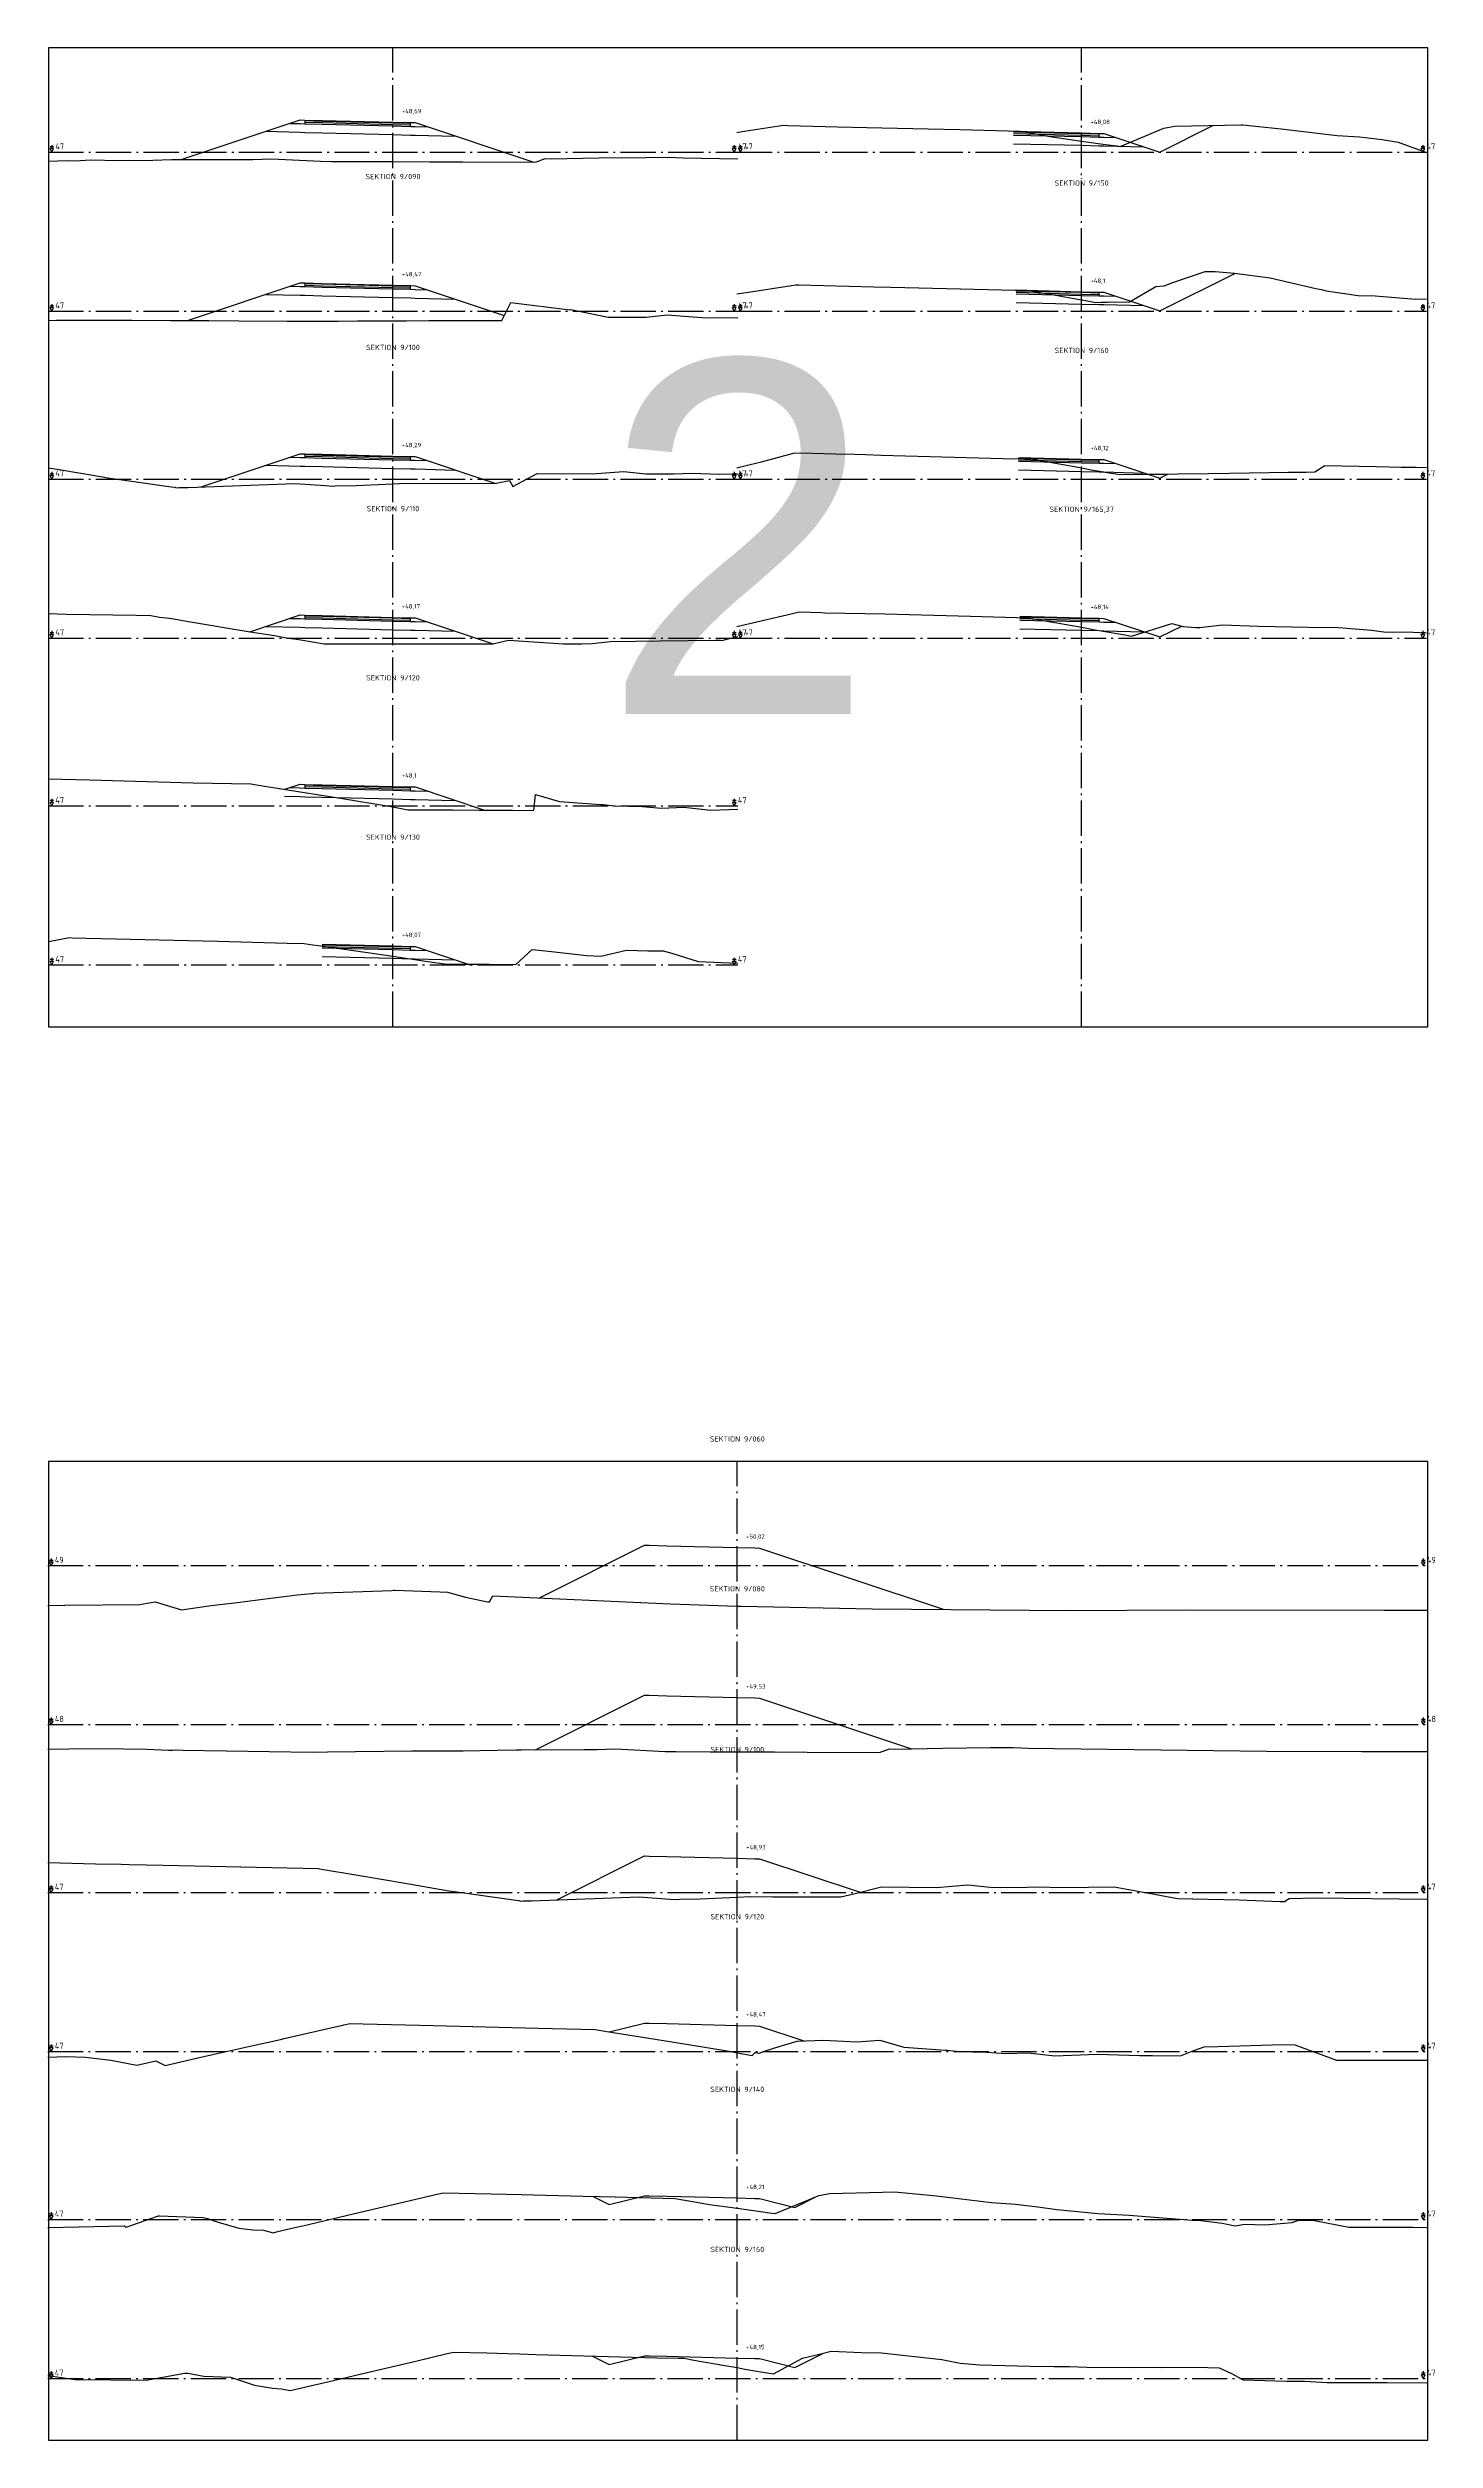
# Model space of a CAD drawing. Header units: metres. Extents: x 164066 to 165347, y 6228109 to 6230364.
# Drawn here: x 164151.8 to 164230.4, y 6228384.2 to 6228519.6 of the extents above; entities that cross this region are included whole.
import ezdxf
from ezdxf.enums import TextEntityAlignment as Align

# ---------------------------------------------------------------- set-up
doc = ezdxf.new("R2010")
doc.units = ezdxf.units.M
doc.header["$LTSCALE"] = 0.1
doc.linetypes.add('CENTRUMLINJE', pattern=[27, 20, -3, 1, -3])
doc.layers.get('DEFPOINTS').update_dxf_attribs({"color": 5})
for name, color, linetype in [('M-000', 7, 'Continuous'), ('M-372A', 3, 'Continuous'), ('M-374C', 6, 'Continuous'), ('M-374D', 4, 'Continuous'), ('M-374E', 4, 'Continuous'), ('M-374F', 4, 'Continuous'), ('M-374G', 4, 'Continuous'), ('M-374O', 4, 'Continuous'), ('M-374P', 4, 'Continuous'), ('M-374Q', 4, 'Continuous'), ('M-378A', 7, 'CENTRUMLINJE'), ('M-378AT', 4, 'Continuous'), ('M-378B', 4, 'CENTRUMLINJE'), ('M-378BT', 4, 'Continuous'), ('T19202X', 4, 'Continuous')]:
    doc.layers.add(name, color=color, linetype=linetype)
doc.styles.add('ARIAL', font='ARIAL.TTF')
doc.styles.add('ISO35', font='ISO3098', dxfattribs={"height": 3.5})
doc.styles.add('P_ISO_25', font='ISO', dxfattribs={"height": 2.5})
doc.styles.add('P_ISO_30', font='ISO', dxfattribs={"height": 3})

msp = doc.modelspace()

# ---------------------------------------------------------------- linework, layer by layer
at = {"layer": 'DEFPOINTS', "flags": 128}
msp.add_lwpolyline([(164151.85, 6228464.15), (164229.95, 6228464.15), (164229.95, 6228519.55), (164151.85, 6228519.55), (164151.85, 6228464.15)], dxfattribs=at)
at = {"layer": 'M-000'}
for points in [[(164151.85, 6228464.15), (164229.95, 6228464.15), (164229.95, 6228519.55), (164151.85, 6228519.55), (164151.85, 6228464.15)], [(164151.85, 6228384.15), (164229.95, 6228384.15), (164229.95, 6228439.55), (164151.85, 6228439.55), (164151.85, 6228384.15)]]:
    msp.add_lwpolyline(points, dxfattribs=at)
at = {"layer": 'M-372A', "linetype": 'Continuous'}
for points in [[(164190.83, 6228514.77), (164191.01, 6228514.8), (164193.47, 6228515.17), (164193.73, 6228515.16), (164196.52, 6228515.09), (164198.19, 6228515.05), (164201.66, 6228514.98), (164203.46, 6228514.93), (164206.87, 6228514.84), (164208.08, 6228514.63), (164208.16, 6228514.61), (164208.35, 6228514.58), (164208.8, 6228514.5), (164210.35, 6228514.28), (164211.71, 6228514.09), (164212.36, 6228514), (164212.53, 6228513.98), (164214.28, 6228514.7), (164215.01, 6228515), (164215.62, 6228515.12), (164219.38, 6228515.2), (164219.47, 6228515.2), (164221.65, 6228514.98), (164224.82, 6228514.6), (164226.08, 6228514.52), (164227.37, 6228514.36), (164228.28, 6228514.22), (164229.88, 6228513.64)], [(164151.83, 6228513.15), (164152.92, 6228513.17), (164153.36, 6228513.16), (164154.23, 6228513.22), (164155.83, 6228513.17), (164157.75, 6228513.19), (164158.82, 6228513.23), (164159.12, 6228513.23), (164162.65, 6228513.24), (164163.41, 6228513.24), (164164.47, 6228513.28), (164167.25, 6228513.14), (164167.87, 6228513.13), (164169.86, 6228513.12), (164171.35, 6228513.12), (164173.44, 6228513.11), (164175.31, 6228513.1), (164175.31, 6228513.1), (164179.42, 6228513.08), (164179.97, 6228513.29), (164180.3, 6228513.27), (164183.03, 6228513.32), (164185.67, 6228513.35), (164186.97, 6228513.36), (164187.81, 6228513.32), (164190.88, 6228513.28)], [(164190.83, 6228505.63), (164191.49, 6228505.73), (164194.17, 6228506.15), (164194.34, 6228506.14), (164198.59, 6228506.03), (164199.54, 6228506.01), (164203.49, 6228505.91), (164207.36, 6228505.82), (164207.43, 6228505.81), (164208.67, 6228505.59), (164210.35, 6228505.29), (164210.4, 6228505.29), (164210.48, 6228505.27), (164211.15, 6228505.15), (164211.46, 6228505.16), (164211.81, 6228505.16), (164213.06, 6228505.18), (164214.56, 6228506.05), (164215.02, 6228506.08), (164215.51, 6228506.27), (164217.34, 6228506.9), (164217.91, 6228506.89), (164219.01, 6228506.8), (164221.02, 6228506.54), (164223.62, 6228505.93), (164223.94, 6228505.87), (164224.19, 6228505.81), (164226.01, 6228505.54), (164226.97, 6228505.52), (164229.28, 6228505.33), (164229.88, 6228505.34)], [(164151.83, 6228504.13), (164152.3, 6228504.14), (164154.55, 6228504.15), (164154.67, 6228504.15), (164155.84, 6228504.14), (164156.57, 6228504.14), (164158.75, 6228504.13), (164160.93, 6228504.12), (164162.63, 6228504.11), (164165.35, 6228504.09), (164166.57, 6228504.09), (164167.54, 6228504.09), (164168.25, 6228504.09), (164169.35, 6228504.1), (164171.35, 6228504.11), (164172.11, 6228504.11), (164173.38, 6228504.12), (164175.03, 6228504.12), (164177.52, 6228504.13), (164178.02, 6228505.15), (164181.37, 6228504.73), (164181.43, 6228504.74), (164183.54, 6228504.31), (164185.68, 6228504.31), (164186.88, 6228504.45), (164189.08, 6228504.27), (164190.88, 6228504.29)], [(164190.83, 6228495.79), (164191.57, 6228495.97), (164192.22, 6228496.12), (164194.04, 6228496.61), (164194.42, 6228496.64), (164196.41, 6228496.58), (164197.49, 6228496.55), (164198.11, 6228496.54), (164199, 6228496.51), (164205.88, 6228496.32), (164207.14, 6228496.3), (164207.47, 6228496.29), (164208.01, 6228496.19), (164209.73, 6228495.89), (164210.35, 6228495.78), (164210.89, 6228495.68), (164211.36, 6228495.6), (164211.91, 6228495.5), (164212.52, 6228495.4), (164214.16, 6228495.42), (164215.13, 6228495.43), (164215.77, 6228495.44), (164217.53, 6228495.47), (164218.72, 6228495.48), (164222.07, 6228495.53), (164223.06, 6228495.54), (164223.56, 6228495.55), (164224.12, 6228495.91), (164227.03, 6228495.86), (164228.44, 6228495.83), (164229.28, 6228495.82), (164229.88, 6228495.8)], [(164151.83, 6228495.79), (164152.45, 6228495.69), (164155.02, 6228495.25), (164155.18, 6228495.22), (164156.27, 6228495.07), (164158.79, 6228494.71), (164158.99, 6228494.69), (164159.07, 6228494.66), (164159.24, 6228494.67), (164159.73, 6228494.68), (164165.79, 6228494.9), (164167.53, 6228494.78), (164167.94, 6228494.75), (164168.08, 6228494.77), (164169.27, 6228494.79), (164171.35, 6228494.88), (164172.09, 6228494.92), (164173.35, 6228494.9), (164177.2, 6228494.91), (164177.95, 6228495.07), (164178.14, 6228494.73), (164179.51, 6228495.47), (164182.64, 6228495.44), (164184.4, 6228495.58), (164185.67, 6228495.45), (164187.23, 6228495.44), (164188.29, 6228495.48), (164189.79, 6228495.43), (164190.88, 6228495.44)], [(164151.83, 6228487.53), (164152.84, 6228487.5), (164156.8, 6228487.45), (164157.63, 6228487.43), (164158.12, 6228487.33), (164158.52, 6228487.3), (164158.82, 6228487.25), (164159.77, 6228487.09), (164163.15, 6228486.53), (164164.65, 6228486.29), (164165.33, 6228486.17), (164166.14, 6228486.04), (164167.46, 6228485.82), (164167.58, 6228485.82), (164168.18, 6228485.82), (164168.93, 6228485.82), (164169.49, 6228485.82), (164170.21, 6228485.82), (164171.35, 6228485.82), (164171.4, 6228485.82), (164172.86, 6228485.82), (164174.78, 6228485.82), (164177.01, 6228485.82), (164177.89, 6228486.03), (164181.01, 6228485.83), (164182.05, 6228485.82), (164182.64, 6228485.84), (164183.67, 6228485.95), (164185.08, 6228485.97), (164186.48, 6228486), (164189.63, 6228486.03), (164189.9, 6228486.03), (164190, 6228486.02), (164190.19, 6228486.07), (164190.88, 6228486.23)], [(164190.83, 6228486.8), (164191.39, 6228486.93), (164193.97, 6228487.54), (164194.27, 6228487.61), (164194.39, 6228487.64), (164195.61, 6228487.6), (164195.81, 6228487.58), (164199.2, 6228487.52), (164204.05, 6228487.38), (164207.33, 6228487.29), (164207.44, 6228487.28), (164208.6, 6228487.06), (164209.05, 6228486.99), (164210.35, 6228486.76), (164210.44, 6228486.74), (164210.84, 6228486.67), (164210.99, 6228486.64), (164211.45, 6228486.56), (164212.79, 6228486.33), (164213.18, 6228486.26), (164215.45, 6228486.98), (164216.1, 6228486.81), (164216.82, 6228486.75), (164217.05, 6228486.75), (164218.15, 6228486.87), (164218.32, 6228486.89), (164220.35, 6228486.82), (164223.17, 6228486.76), (164223.9, 6228486.74), (164224.67, 6228486.76), (164226.76, 6228486.6), (164227.59, 6228486.49), (164228.53, 6228486.51), (164229.13, 6228486.48), (164229.88, 6228486.44)], [(164151.83, 6228478.18), (164154.16, 6228478.12), (164160.04, 6228477.96), (164163.31, 6228477.9), (164163.97, 6228477.79), (164166.7, 6228477.35), (164168.49, 6228477.06), (164171, 6228476.65), (164171.35, 6228476.59), (164172.2, 6228476.43), (164172.36, 6228476.43), (164172.58, 6228476.43), (164172.96, 6228476.43), (164173.78, 6228476.43), (164173.89, 6228476.43), (164174.74, 6228476.42), (164176.24, 6228476.41), (164178.12, 6228476.4), (164179.32, 6228476.39), (164179.43, 6228477.3), (164180.79, 6228476.9), (164183.12, 6228476.73), (164183.15, 6228476.73), (164183.17, 6228476.72), (164183.25, 6228476.72), (164183.92, 6228476.65), (164185.46, 6228476.61), (164186.56, 6228476.53), (164187.82, 6228476.58), (164189.35, 6228476.4), (164190.88, 6228476.46)], [(164151.83, 6228468.97), (164151.95, 6228469), (164153.03, 6228469.2), (164153.18, 6228469.19), (164155.63, 6228469.13), (164159.77, 6228469.03), (164161.43, 6228468.99), (164165.36, 6228468.89), (164166.33, 6228468.87), (164166.81, 6228468.79), (164167.14, 6228468.74), (164170.18, 6228468.31), (164171.35, 6228468.14), (164173.33, 6228467.85), (164174.41, 6228467.7), (164174.47, 6228467.7), (164174.56, 6228467.7), (164174.85, 6228467.7), (164176.17, 6228467.69), (164176.8, 6228467.69), (164178.31, 6228467.68), (164179.24, 6228468.52), (164179.99, 6228468.45), (164182.33, 6228468.18), (164183.12, 6228468.14), (164184.57, 6228468.48), (164185.78, 6228468.44), (164186.65, 6228468.45), (164187.15, 6228468.31), (164188.63, 6228467.85), (164190.88, 6228467.75)]]:
    msp.add_lwpolyline(points, dxfattribs=at)
at = {"layer": 'M-372A', "color": 3, "linetype": 'Continuous'}
for points in [[(164151.8, 6228431.4), (164152.77, 6228431.41), (164157.01, 6228431.45), (164157.31, 6228431.5), (164157.88, 6228431.61), (164159.37, 6228431.15), (164159.37, 6228431.15), (164160.14, 6228431.26), (164161.06, 6228431.4), (164162.53, 6228431.57), (164164.28, 6228431.79), (164165.94, 6228431.99), (164166.73, 6228432.08), (164166.79, 6228432.08), (164166.89, 6228432.09), (164171.28, 6228432.25), (164171.38, 6228432.26), (164171.45, 6228432.26), (164174, 6228432.16), (164174.43, 6228432.15), (164175.46, 6228431.87), (164176.71, 6228431.61), (164176.81, 6228431.6), (164177.01, 6228431.95), (164187.07, 6228431.49), (164190.85, 6228431.36), (164191.07, 6228431.35), (164198.49, 6228431.21), (164209.63, 6228431.12), (164216.22, 6228431.14), (164227.47, 6228431.13), (164229.9, 6228431.13)], [(164151.8, 6228423.27), (164153, 6228423.28), (164154.78, 6228423.3), (164157.41, 6228423.26), (164158.64, 6228423.21), (164158.86, 6228423.21), (164159.05, 6228423.22), (164159.47, 6228423.21), (164166.78, 6228423.1), (164167.65, 6228423.11), (164172.41, 6228423.17), (164172.86, 6228423.16), (164175.33, 6228423.17), (164177.26, 6228423.2), (164178.32, 6228423.23), (164178.61, 6228423.23), (164182.15, 6228423.24), (164182.9, 6228423.24), (164183.95, 6228423.28), (164186.77, 6228423.14), (164187.37, 6228423.13), (164189.32, 6228423.12), (164190.85, 6228423.12), (164192.95, 6228423.11), (164194.81, 6228423.1), (164194.81, 6228423.1), (164198.91, 6228423.08), (164199.47, 6228423.29), (164199.8, 6228423.27), (164202.51, 6228423.32), (164205.17, 6228423.35), (164206.47, 6228423.36), (164207.32, 6228423.32), (164220.84, 6228423.15), (164226.2, 6228423.14), (164229.9, 6228423.14)], [(164151.8, 6228416.85), (164154.5, 6228416.78), (164155.96, 6228416.75), (164156.42, 6228416.74), (164158.34, 6228416.7), (164161.86, 6228416.62), (164167.11, 6228416.51), (164167.39, 6228416.46), (164167.65, 6228416.41), (164169.02, 6228416.18), (164169.7, 6228416.07), (164171.93, 6228415.69), (164174.51, 6228415.25), (164174.68, 6228415.22), (164175.77, 6228415.07), (164178.31, 6228414.71), (164178.5, 6228414.69), (164178.58, 6228414.66), (164178.73, 6228414.67), (164179.19, 6228414.68), (164185.29, 6228414.9), (164187.03, 6228414.78), (164187.43, 6228414.75), (164187.58, 6228414.77), (164188.75, 6228414.79), (164190.85, 6228414.88), (164191.58, 6228414.92), (164192.85, 6228414.9), (164196.71, 6228414.91), (164197.44, 6228415.07), (164199.02, 6228415.47), (164202.13, 6228415.44), (164203.9, 6228415.58), (164205.17, 6228415.45), (164206.74, 6228415.44), (164207.79, 6228415.48), (164209.28, 6228415.43), (164212.2, 6228415.47), (164214.26, 6228415.09), (164215.77, 6228414.81), (164219.28, 6228414.74), (164221.57, 6228414.65), (164221.84, 6228414.65), (164222.1, 6228414.81), (164223.65, 6228414.85), (164229.9, 6228414.78)], [(164151.8, 6228405.84), (164152.83, 6228405.86), (164153.94, 6228405.84), (164155.38, 6228405.66), (164156.85, 6228405.38), (164157.92, 6228405.62), (164158.45, 6228405.36), (164160.23, 6228405.77), (164161.06, 6228405.96), (164163.43, 6228406.49), (164164.98, 6228406.84), (164165.19, 6228406.89), (164168.24, 6228407.59), (164168.44, 6228407.63), (164168.56, 6228407.66), (164168.93, 6228407.74), (164169.66, 6228407.72), (164173.65, 6228407.62), (164179.58, 6228407.48), (164182.81, 6228407.4), (164183.47, 6228407.29), (164186.2, 6228406.85), (164187.98, 6228406.56), (164190.5, 6228406.15), (164190.85, 6228406.08), (164191.7, 6228405.93), (164191.86, 6228406.1), (164192.08, 6228406.05), (164192.45, 6228406.18), (164193.28, 6228406.45), (164194.24, 6228406.74), (164195.74, 6228406.8), (164197.62, 6228406.7), (164198.92, 6228406.8), (164200.28, 6228406.4), (164202.62, 6228406.23), (164202.65, 6228406.23), (164202.67, 6228406.22), (164202.74, 6228406.22), (164203.41, 6228406.15), (164204.96, 6228406.11), (164206.06, 6228406.03), (164207.32, 6228406.08), (164208.84, 6228405.9), (164211.21, 6228406), (164213.63, 6228405.92), (164214.36, 6228405.93), (164215.95, 6228405.9), (164216.7, 6228406.2), (164217.29, 6228406.42), (164218.06, 6228406.43), (164221.79, 6228406.54), (164222.43, 6228406.52), (164224.79, 6228405.67), (164225.18, 6228405.67), (164226.72, 6228405.67), (164227.44, 6228405.67), (164228.08, 6228405.67), (164228.2, 6228405.67), (164229.9, 6228405.67)], [(164151.8, 6228396.19), (164153.56, 6228396.23), (164156.15, 6228396.28), (164156.25, 6228396.21), (164158.02, 6228396.83), (164158.08, 6228396.85), (164158.12, 6228396.85), (164160.6, 6228396.75), (164160.84, 6228396.7), (164161.46, 6228396.5), (164162.63, 6228396.15), (164163.41, 6228396.05), (164164.02, 6228396.04), (164164.57, 6228395.89), (164164.76, 6228395.94), (164165.13, 6228396.03), (164166.13, 6228396.27), (164166.24, 6228396.29), (164167.84, 6228396.67), (164169.09, 6228396.96), (164171.44, 6228397.51), (164173.93, 6228398.1), (164174.2, 6228398.16), (164176.91, 6228398.09), (164178.61, 6228398.05), (164182.12, 6228397.97), (164183.94, 6228397.92), (164187.33, 6228397.84), (164188.54, 6228397.63), (164188.63, 6228397.61), (164188.85, 6228397.57), (164189.27, 6228397.5), (164190.85, 6228397.28), (164192.17, 6228397.09), (164192.81, 6228397), (164192.99, 6228396.98), (164194.75, 6228397.7), (164195.47, 6228398), (164196.08, 6228398.12), (164199.83, 6228398.2), (164199.96, 6228398.19), (164202.13, 6228397.98), (164205.24, 6228397.6), (164206.6, 6228397.52), (164207.87, 6228397.36), (164208.94, 6228397.2), (164211.29, 6228396.99), (164213.04, 6228396.89), (164216.61, 6228396.6), (164216.95, 6228396.6), (164218.31, 6228396.43), (164219.04, 6228396.29), (164219.6, 6228396.37), (164220.72, 6228396.34), (164222.27, 6228396.47), (164222.64, 6228396.61), (164223.54, 6228396.59), (164225.49, 6228396.2), (164226.49, 6228396.2), (164227.18, 6228396.2), (164227.89, 6228396.2), (164229.06, 6228396.2), (164229.09, 6228396.2), (164229.1, 6228396.2), (164229.9, 6228396.19)], [(164151.8, 6228387.82), (164153.36, 6228387.58), (164157.38, 6228387.55), (164159.57, 6228387.95), (164159.74, 6228387.94), (164160.63, 6228387.78), (164162.15, 6228387.72), (164163.51, 6228387.27), (164164.52, 6228387.1), (164165.03, 6228387.06), (164165.53, 6228386.96), (164166.09, 6228387.09), (164167.98, 6228387.54), (164169.56, 6228387.91), (164172.08, 6228388.5), (164172.64, 6228388.63), (164174.42, 6228389.05), (164174.8, 6228389.14), (164176.67, 6228389.09), (164177.84, 6228389.05), (164178.51, 6228389.04), (164179.45, 6228389.01), (164186.29, 6228388.82), (164187.52, 6228388.79), (164187.85, 6228388.79), (164188.38, 6228388.69), (164190.14, 6228388.38), (164190.85, 6228388.26), (164191.27, 6228388.18), (164191.73, 6228388.1), (164192.29, 6228388), (164192.9, 6228387.9), (164194.54, 6228388.79), (164195.51, 6228389.02), (164196.16, 6228389.19), (164197.89, 6228389.12), (164199.01, 6228389.09), (164202.44, 6228388.71), (164203.47, 6228388.52), (164204.58, 6228388.41), (164207.42, 6228388.35), (164208.79, 6228388.33), (164209.67, 6228388.32), (164210.64, 6228388.29), (164213.05, 6228388.26), (164214.41, 6228388.28), (164214.79, 6228388.27), (164215.16, 6228388.28), (164217.5, 6228388.27), (164218.13, 6228388.24), (164218.8, 6228387.95), (164219.5, 6228387.56), (164221.96, 6228387.5), (164222.97, 6228387.49), (164224.26, 6228387.42), (164225.09, 6228387.42), (164225.61, 6228387.42), (164225.83, 6228387.41), (164226.5, 6228387.41), (164227.66, 6228387.41), (164229.9, 6228387.4)]]:
    msp.add_lwpolyline(points, dxfattribs=at)
at = {"layer": 'M-374C', "linetype": 'Continuous'}
for points in [[(164159.35, 6228513.23), (164166.1, 6228515.48), (164166.35, 6228515.47), (164167.35, 6228515.45), (164171.35, 6228515.35), (164172.35, 6228515.32), (164172.6, 6228515.32), (164179.32, 6228513.08)], [(164206.49, 6228514.83), (164206.49, 6228514.83), (164206.49, 6228514.83), (164206.5, 6228514.83), (164210.35, 6228514.74), (164211.35, 6228514.71), (164211.6, 6228514.71), (164214.78, 6228513.65), (164217.82, 6228515.17)], [(164159.71, 6228504.12), (164166.1, 6228506.25), (164166.35, 6228506.25), (164167.35, 6228506.22), (164171.35, 6228506.12), (164172.35, 6228506.1), (164172.6, 6228506.09), (164177.65, 6228504.41)], [(164206.63, 6228505.85), (164206.63, 6228505.85), (164206.64, 6228505.85), (164206.64, 6228505.85), (164210.35, 6228505.75), (164211.35, 6228505.73), (164211.6, 6228505.72), (164214.78, 6228504.67), (164219.03, 6228506.79)], [(164160.49, 6228494.71), (164166.1, 6228496.58), (164166.35, 6228496.57), (164167.35, 6228496.55), (164171.35, 6228496.45), (164172.35, 6228496.42), (164172.6, 6228496.42), (164177.12, 6228494.91)], [(164206.78, 6228496.37), (164206.78, 6228496.37), (164206.78, 6228496.37), (164206.78, 6228496.37), (164210.35, 6228496.28), (164211.35, 6228496.25), (164211.6, 6228496.25), (164214.78, 6228495.19), (164215.27, 6228495.44)], [(164163.21, 6228486.52), (164163.25, 6228486.5), (164166.1, 6228487.46), (164166.35, 6228487.45), (164167.35, 6228487.42), (164171.35, 6228487.32), (164172.35, 6228487.3), (164172.6, 6228487.29), (164177.02, 6228485.82)], [(164206.85, 6228487.38), (164206.85, 6228487.38), (164206.85, 6228487.38), (164206.85, 6228487.38), (164210.35, 6228487.29), (164211.35, 6228487.27), (164211.6, 6228487.26), (164214.78, 6228486.21), (164216.03, 6228486.83)], [(164165.22, 6228477.59), (164166.1, 6228477.88), (164166.35, 6228477.87), (164167.35, 6228477.85), (164171.35, 6228477.75), (164172.35, 6228477.72), (164172.6, 6228477.72), (164176.54, 6228476.41)], [(164167.35, 6228468.83), (164167.35, 6228468.83), (164167.35, 6228468.83), (164167.35, 6228468.83), (164167.35, 6228468.83), (164171.35, 6228468.73), (164172.35, 6228468.7), (164172.6, 6228468.69), (164175.78, 6228467.64), (164175.89, 6228467.69)]]:
    msp.add_lwpolyline(points, dxfattribs=at)
at = {"layer": 'M-374C', "color": 6, "linetype": 'Continuous'}
for points in [[(164179.65, 6228431.83), (164185.6, 6228434.8), (164185.85, 6228434.8), (164186.85, 6228434.77), (164190.85, 6228434.67), (164191.85, 6228434.65), (164192.1, 6228434.64), (164202.51, 6228431.18)], [(164179.43, 6228423.23), (164185.6, 6228426.32), (164185.85, 6228426.31), (164186.85, 6228426.29), (164190.85, 6228426.19), (164191.85, 6228426.16), (164192.1, 6228426.15), (164200.72, 6228423.29)], [(164180.63, 6228414.73), (164185.6, 6228417.22), (164185.85, 6228417.21), (164186.85, 6228417.19), (164190.85, 6228417.09), (164191.85, 6228417.06), (164192.1, 6228417.06), (164197.8, 6228415.16)], [(164183.57, 6228407.27), (164183.6, 6228407.26), (164185.6, 6228407.76), (164185.85, 6228407.75), (164186.85, 6228407.73), (164190.85, 6228407.63), (164191.85, 6228407.6), (164192.1, 6228407.59), (164194.61, 6228406.76)], [(164182.69, 6228397.95), (164183.6, 6228397.49), (164185.6, 6228397.99), (164185.85, 6228397.99), (164186.85, 6228397.96), (164190.85, 6228397.86), (164191.85, 6228397.84), (164192.1, 6228397.83), (164194.1, 6228397.33), (164195.33, 6228397.95)], [(164182.62, 6228388.92), (164183.6, 6228388.43), (164185.6, 6228388.93), (164185.85, 6228388.93), (164186.85, 6228388.9), (164190.85, 6228388.8), (164191.85, 6228388.78), (164192.1, 6228388.77), (164194.1, 6228388.27), (164195.69, 6228389.06)]]:
    msp.add_lwpolyline(points, dxfattribs=at)
at = {"layer": 'M-374D', "linetype": 'Continuous'}
for points in [[(164164.15, 6228514.83), (164166.1, 6228514.78), (164166.35, 6228514.77), (164166.35, 6228514.77), (164167.35, 6228514.75), (164171.35, 6228514.65), (164171.35, 6228514.65), (164172.35, 6228514.62), (164172.6, 6228514.62), (164174.88, 6228514.56)], [(164206.5, 6228514.13), (164210.35, 6228514.04), (164210.35, 6228514.04), (164211.35, 6228514.01), (164211.6, 6228514.01), (164213.88, 6228513.95)], [(164164.15, 6228505.6), (164166.1, 6228505.55), (164166.35, 6228505.55), (164166.35, 6228505.55), (164167.35, 6228505.52), (164171.35, 6228505.42), (164171.35, 6228505.42), (164172.35, 6228505.4), (164172.6, 6228505.39), (164174.88, 6228505.33)], [(164206.64, 6228505.15), (164210.35, 6228505.05), (164210.35, 6228505.05), (164211.35, 6228505.03), (164211.6, 6228505.02), (164213.88, 6228504.97)], [(164164.15, 6228495.93), (164166.1, 6228495.88), (164166.35, 6228495.87), (164166.35, 6228495.87), (164167.35, 6228495.85), (164171.35, 6228495.75), (164171.35, 6228495.75), (164172.35, 6228495.72), (164172.6, 6228495.72), (164174.88, 6228495.66)], [(164206.78, 6228495.67), (164210.35, 6228495.58), (164210.35, 6228495.58), (164211.35, 6228495.55), (164211.6, 6228495.55), (164213.88, 6228495.49)], [(164164.15, 6228486.8), (164166.1, 6228486.76), (164166.35, 6228486.75), (164166.35, 6228486.75), (164167.35, 6228486.72), (164171.35, 6228486.62), (164171.35, 6228486.62), (164172.35, 6228486.6), (164172.6, 6228486.59), (164174.88, 6228486.54)], [(164206.85, 6228486.68), (164210.35, 6228486.59), (164210.35, 6228486.59), (164211.35, 6228486.57), (164211.6, 6228486.56), (164213.88, 6228486.51)], [(164167.35, 6228468.13), (164171.35, 6228468.03), (164171.35, 6228468.03), (164172.35, 6228468), (164172.6, 6228467.99), (164174.88, 6228467.94)]]:
    msp.add_lwpolyline(points, dxfattribs=at)
at = {"layer": 'M-374E', "linetype": 'Continuous'}
for points in [[(164165.52, 6228515.28), (164166.1, 6228515.27), (164166.35, 6228515.26), (164166.35, 6228515.26), (164167.35, 6228515.24), (164171.35, 6228515.14), (164171.35, 6228515.14), (164172.35, 6228515.11), (164172.6, 6228515.11), (164173.29, 6228515.09)], [(164206.5, 6228514.62), (164210.35, 6228514.53), (164210.35, 6228514.53), (164211.35, 6228514.5), (164211.6, 6228514.5), (164212.29, 6228514.48)], [(164165.52, 6228506.06), (164166.1, 6228506.04), (164166.35, 6228506.04), (164166.35, 6228506.04), (164167.35, 6228506.01), (164171.35, 6228505.91), (164171.35, 6228505.91), (164172.35, 6228505.89), (164172.6, 6228505.88), (164173.29, 6228505.86)], [(164206.64, 6228505.64), (164210.35, 6228505.54), (164210.35, 6228505.54), (164211.35, 6228505.52), (164211.6, 6228505.51), (164212.29, 6228505.5)], [(164165.52, 6228496.38), (164166.1, 6228496.37), (164166.35, 6228496.36), (164166.35, 6228496.36), (164167.35, 6228496.34), (164171.35, 6228496.24), (164171.35, 6228496.24), (164172.35, 6228496.21), (164172.6, 6228496.21), (164173.29, 6228496.19)], [(164206.78, 6228496.16), (164210.35, 6228496.07), (164210.35, 6228496.07), (164211.35, 6228496.04), (164211.6, 6228496.04), (164212.29, 6228496.02)], [(164165.52, 6228487.26), (164166.1, 6228487.25), (164166.35, 6228487.24), (164166.35, 6228487.24), (164167.35, 6228487.21), (164171.35, 6228487.11), (164171.35, 6228487.11), (164172.35, 6228487.09), (164172.6, 6228487.08), (164173.29, 6228487.07)], [(164206.85, 6228487.17), (164210.35, 6228487.08), (164210.35, 6228487.08), (164211.35, 6228487.06), (164211.6, 6228487.05), (164212.29, 6228487.04)], [(164165.52, 6228477.69), (164166.1, 6228477.67), (164166.35, 6228477.66), (164166.35, 6228477.66), (164167.35, 6228477.64), (164171.35, 6228477.54), (164171.35, 6228477.54), (164172.35, 6228477.51), (164172.6, 6228477.51), (164173.29, 6228477.49)], [(164167.35, 6228468.62), (164171.35, 6228468.52), (164171.35, 6228468.52), (164172.35, 6228468.49), (164172.6, 6228468.48), (164173.29, 6228468.47)]]:
    msp.add_lwpolyline(points, dxfattribs=at)
at = {"layer": 'M-374F', "linetype": 'Continuous'}
for points in [[(164166.1, 6228515.48), (164166.1, 6228515.48), (164166.35, 6228515.47), (164166.35, 6228515.26), (164167.35, 6228515.24), (164171.35, 6228515.14), (164172.35, 6228515.11), (164172.35, 6228515.32), (164172.6, 6228515.32), (164172.6, 6228515.32)], [(164206.5, 6228514.62), (164210.35, 6228514.53), (164211.35, 6228514.5), (164211.35, 6228514.71), (164211.6, 6228514.71), (164211.6, 6228514.71)], [(164166.1, 6228506.25), (164166.1, 6228506.25), (164166.35, 6228506.25), (164166.35, 6228506.04), (164167.35, 6228506.01), (164171.35, 6228505.91), (164172.35, 6228505.89), (164172.35, 6228506.1), (164172.6, 6228506.09), (164172.6, 6228506.09)], [(164206.64, 6228505.64), (164210.35, 6228505.54), (164211.35, 6228505.52), (164211.35, 6228505.73), (164211.6, 6228505.72), (164211.6, 6228505.72)], [(164166.1, 6228496.58), (164166.1, 6228496.58), (164166.35, 6228496.57), (164166.35, 6228496.36), (164167.35, 6228496.34), (164171.35, 6228496.24), (164172.35, 6228496.21), (164172.35, 6228496.42), (164172.6, 6228496.42), (164172.6, 6228496.42)], [(164206.78, 6228496.16), (164210.35, 6228496.07), (164211.35, 6228496.04), (164211.35, 6228496.25), (164211.6, 6228496.25), (164211.6, 6228496.25)], [(164166.1, 6228487.46), (164166.1, 6228487.46), (164166.35, 6228487.45), (164166.35, 6228487.24), (164167.35, 6228487.21), (164171.35, 6228487.11), (164172.35, 6228487.09), (164172.35, 6228487.3), (164172.6, 6228487.29), (164172.6, 6228487.29)], [(164206.85, 6228487.17), (164210.35, 6228487.08), (164211.35, 6228487.06), (164211.35, 6228487.27), (164211.6, 6228487.26), (164211.6, 6228487.26)], [(164166.1, 6228477.88), (164166.1, 6228477.88), (164166.35, 6228477.87), (164166.35, 6228477.66), (164167.35, 6228477.64), (164171.35, 6228477.54), (164172.35, 6228477.51), (164172.35, 6228477.72), (164172.6, 6228477.72), (164172.6, 6228477.72)], [(164167.35, 6228468.62), (164171.35, 6228468.52), (164172.35, 6228468.49), (164172.35, 6228468.7), (164172.6, 6228468.69), (164172.6, 6228468.69)]]:
    msp.add_lwpolyline(points, dxfattribs=at)
at = {"layer": 'M-374G', "linetype": 'Continuous'}
for points in [[(164166.1, 6228515.48), (164166.1, 6228515.48), (164166.35, 6228515.47), (164166.35, 6228515.34), (164167.35, 6228515.32), (164171.35, 6228515.22), (164172.35, 6228515.19), (164172.35, 6228515.32), (164172.6, 6228515.32), (164172.6, 6228515.32)], [(164206.5, 6228514.7), (164210.35, 6228514.61), (164211.35, 6228514.58), (164211.35, 6228514.71), (164211.6, 6228514.71), (164211.6, 6228514.71)], [(164166.1, 6228506.25), (164166.1, 6228506.25), (164166.35, 6228506.25), (164166.35, 6228506.12), (164167.35, 6228506.09), (164171.35, 6228505.99), (164172.35, 6228505.97), (164172.35, 6228506.1), (164172.6, 6228506.09), (164172.6, 6228506.09)], [(164206.64, 6228505.72), (164210.35, 6228505.62), (164211.35, 6228505.6), (164211.35, 6228505.73), (164211.6, 6228505.72), (164211.6, 6228505.72)], [(164166.1, 6228496.58), (164166.1, 6228496.58), (164166.35, 6228496.57), (164166.35, 6228496.44), (164167.35, 6228496.42), (164171.35, 6228496.32), (164172.35, 6228496.29), (164172.35, 6228496.42), (164172.6, 6228496.42), (164172.6, 6228496.42)], [(164206.78, 6228496.24), (164210.35, 6228496.15), (164211.35, 6228496.12), (164211.35, 6228496.25), (164211.6, 6228496.25), (164211.6, 6228496.25)], [(164166.1, 6228487.46), (164166.1, 6228487.46), (164166.35, 6228487.45), (164166.35, 6228487.32), (164167.35, 6228487.29), (164171.35, 6228487.19), (164172.35, 6228487.17), (164172.35, 6228487.3), (164172.6, 6228487.29), (164172.6, 6228487.29)], [(164206.85, 6228487.25), (164210.35, 6228487.16), (164211.35, 6228487.14), (164211.35, 6228487.27), (164211.6, 6228487.26), (164211.6, 6228487.26)], [(164166.1, 6228477.88), (164166.1, 6228477.88), (164166.35, 6228477.87), (164166.35, 6228477.74), (164167.35, 6228477.72), (164171.35, 6228477.62), (164172.35, 6228477.59), (164172.35, 6228477.72), (164172.6, 6228477.72), (164172.6, 6228477.72)], [(164167.35, 6228468.7), (164171.35, 6228468.6), (164172.35, 6228468.57), (164172.35, 6228468.7), (164172.6, 6228468.69), (164172.6, 6228468.69)]]:
    msp.add_lwpolyline(points, dxfattribs=at)
at = {"layer": 'M-374O', "linetype": 'Continuous'}
for points in [[(164166.1, 6228515.48), (164166.1, 6228515.48), (164166.35, 6228515.47), (164166.35, 6228515.44), (164167.35, 6228515.41), (164171.35, 6228515.31), (164172.35, 6228515.29), (164172.35, 6228515.32), (164172.6, 6228515.32), (164172.6, 6228515.32)], [(164206.5, 6228514.8), (164210.35, 6228514.7), (164211.35, 6228514.68), (164211.35, 6228514.71), (164211.6, 6228514.71), (164211.6, 6228514.71)], [(164166.1, 6228506.25), (164166.1, 6228506.25), (164166.35, 6228506.25), (164166.35, 6228506.21), (164167.35, 6228506.19), (164171.35, 6228506.09), (164172.35, 6228506.06), (164172.35, 6228506.1), (164172.6, 6228506.09), (164172.6, 6228506.09)], [(164206.64, 6228505.81), (164210.35, 6228505.72), (164211.35, 6228505.69), (164211.35, 6228505.73), (164211.6, 6228505.72), (164211.6, 6228505.72)], [(164166.1, 6228496.58), (164166.1, 6228496.58), (164166.35, 6228496.57), (164166.35, 6228496.54), (164167.35, 6228496.51), (164171.35, 6228496.41), (164172.35, 6228496.39), (164172.35, 6228496.42), (164172.6, 6228496.42), (164172.6, 6228496.42)], [(164206.78, 6228496.33), (164210.35, 6228496.24), (164211.35, 6228496.22), (164211.35, 6228496.25), (164211.6, 6228496.25), (164211.6, 6228496.25)], [(164166.1, 6228487.46), (164166.1, 6228487.46), (164166.35, 6228487.45), (164166.35, 6228487.41), (164167.35, 6228487.39), (164171.35, 6228487.29), (164172.35, 6228487.26), (164172.35, 6228487.3), (164172.6, 6228487.29), (164172.6, 6228487.29)], [(164206.85, 6228487.35), (164210.35, 6228487.26), (164211.35, 6228487.23), (164211.35, 6228487.27), (164211.6, 6228487.26), (164211.6, 6228487.26)], [(164166.1, 6228477.88), (164166.1, 6228477.88), (164166.35, 6228477.87), (164166.35, 6228477.84), (164167.35, 6228477.81), (164171.35, 6228477.71), (164172.35, 6228477.69), (164172.35, 6228477.72), (164172.6, 6228477.72), (164172.6, 6228477.72)], [(164167.35, 6228468.79), (164171.35, 6228468.69), (164172.35, 6228468.67), (164172.35, 6228468.7), (164172.6, 6228468.69), (164172.6, 6228468.69)]]:
    msp.add_lwpolyline(points, dxfattribs=at)
at = {"layer": 'M-374P', "linetype": 'Continuous'}
for points in [[(164166.1, 6228515.48), (164166.1, 6228515.48), (164166.35, 6228515.47), (164166.35, 6228515.34), (164167.35, 6228515.32), (164171.35, 6228515.22), (164172.35, 6228515.19), (164172.35, 6228515.32), (164172.6, 6228515.32), (164172.6, 6228515.32)], [(164206.5, 6228514.7), (164210.35, 6228514.61), (164211.35, 6228514.58), (164211.35, 6228514.71), (164211.6, 6228514.71), (164211.6, 6228514.71)], [(164166.1, 6228506.25), (164166.1, 6228506.25), (164166.35, 6228506.25), (164166.35, 6228506.12), (164167.35, 6228506.09), (164171.35, 6228505.99), (164172.35, 6228505.97), (164172.35, 6228506.1), (164172.6, 6228506.09), (164172.6, 6228506.09)], [(164206.64, 6228505.72), (164210.35, 6228505.62), (164211.35, 6228505.6), (164211.35, 6228505.73), (164211.6, 6228505.72), (164211.6, 6228505.72)], [(164166.1, 6228496.58), (164166.1, 6228496.58), (164166.35, 6228496.57), (164166.35, 6228496.44), (164167.35, 6228496.42), (164171.35, 6228496.32), (164172.35, 6228496.29), (164172.35, 6228496.42), (164172.6, 6228496.42), (164172.6, 6228496.42)], [(164206.78, 6228496.24), (164210.35, 6228496.15), (164211.35, 6228496.12), (164211.35, 6228496.25), (164211.6, 6228496.25), (164211.6, 6228496.25)], [(164166.1, 6228487.46), (164166.1, 6228487.46), (164166.35, 6228487.45), (164166.35, 6228487.32), (164167.35, 6228487.29), (164171.35, 6228487.19), (164172.35, 6228487.17), (164172.35, 6228487.3), (164172.6, 6228487.29), (164172.6, 6228487.29)], [(164206.85, 6228487.25), (164210.35, 6228487.16), (164211.35, 6228487.14), (164211.35, 6228487.27), (164211.6, 6228487.26), (164211.6, 6228487.26)], [(164166.1, 6228477.88), (164166.1, 6228477.88), (164166.35, 6228477.87), (164166.35, 6228477.74), (164167.35, 6228477.72), (164171.35, 6228477.62), (164172.35, 6228477.59), (164172.35, 6228477.72), (164172.6, 6228477.72), (164172.6, 6228477.72)], [(164167.35, 6228468.7), (164171.35, 6228468.6), (164172.35, 6228468.57), (164172.35, 6228468.7), (164172.6, 6228468.69), (164172.6, 6228468.69)]]:
    msp.add_lwpolyline(points, dxfattribs=at)
at = {"layer": 'M-374Q', "linetype": 'Continuous'}
for p, q in [((164165.21, 6228477.2), (164166.1, 6228477.18)), ((164166.1, 6228477.18), (164166.35, 6228477.17)), ((164166.35, 6228477.17), (164166.35, 6228477.17)), ((164166.35, 6228477.17), (164167.35, 6228477.15)), ((164167.35, 6228477.15), (164171.35, 6228477.05)), ((164171.35, 6228477.05), (164171.35, 6228477.05)), ((164171.35, 6228477.05), (164172.35, 6228477.02)), ((164172.35, 6228477.02), (164172.6, 6228477.02)), ((164172.6, 6228477.02), (164174.88, 6228476.96))]:
    msp.add_line(p, q, dxfattribs=at)
for points in [[(164164.15, 6228514.83), (164166.1, 6228514.78), (164166.35, 6228514.77), (164166.35, 6228514.77), (164167.35, 6228514.75), (164171.35, 6228514.65), (164171.35, 6228514.65), (164172.35, 6228514.62), (164172.6, 6228514.62), (164174.88, 6228514.56)], [(164206.5, 6228514.13), (164210.35, 6228514.04), (164210.35, 6228514.04), (164211.35, 6228514.01), (164211.6, 6228514.01), (164213.88, 6228513.95)], [(164164.15, 6228505.6), (164166.1, 6228505.55), (164166.35, 6228505.55), (164166.35, 6228505.55), (164167.35, 6228505.52), (164171.35, 6228505.42), (164171.35, 6228505.42), (164172.35, 6228505.4), (164172.6, 6228505.39), (164174.88, 6228505.33)], [(164206.64, 6228505.15), (164210.35, 6228505.05), (164210.35, 6228505.05), (164211.35, 6228505.03), (164211.6, 6228505.02), (164213.88, 6228504.97)], [(164164.15, 6228495.93), (164166.1, 6228495.88), (164166.35, 6228495.87), (164166.35, 6228495.87), (164167.35, 6228495.85), (164171.35, 6228495.75), (164171.35, 6228495.75), (164172.35, 6228495.72), (164172.6, 6228495.72), (164174.88, 6228495.66)], [(164206.78, 6228495.67), (164210.35, 6228495.58), (164210.35, 6228495.58), (164211.35, 6228495.55), (164211.6, 6228495.55), (164213.88, 6228495.49)], [(164164.15, 6228486.8), (164166.1, 6228486.76), (164166.35, 6228486.75), (164166.35, 6228486.75), (164167.35, 6228486.72), (164171.35, 6228486.62), (164171.35, 6228486.62), (164172.35, 6228486.6), (164172.6, 6228486.59), (164174.88, 6228486.54)], [(164206.85, 6228486.68), (164210.35, 6228486.59), (164210.35, 6228486.59), (164211.35, 6228486.57), (164211.6, 6228486.56), (164213.88, 6228486.51)], [(164167.35, 6228468.13), (164171.35, 6228468.03), (164171.35, 6228468.03), (164172.35, 6228468), (164172.6, 6228467.99), (164174.88, 6228467.94)]]:
    msp.add_lwpolyline(points, dxfattribs=at)
at = {"layer": 'M-378A'}
for p, q in [((164151.83, 6228513.65), (164190.88, 6228513.65)), ((164190.83, 6228513.65), (164229.88, 6228513.65)), ((164151.83, 6228504.65), (164190.88, 6228504.65)), ((164190.83, 6228504.65), (164229.88, 6228504.65)), ((164151.83, 6228495.15), (164190.88, 6228495.15)), ((164190.83, 6228495.15), (164229.88, 6228495.15)), ((164151.83, 6228486.15), (164190.88, 6228486.15)), ((164190.83, 6228486.15), (164229.88, 6228486.15)), ((164151.83, 6228476.65), (164190.88, 6228476.65)), ((164151.83, 6228467.65), (164190.88, 6228467.65)), ((164151.8, 6228433.65), (164229.9, 6228433.65)), ((164151.8, 6228424.65), (164229.9, 6228424.65)), ((164151.8, 6228415.15), (164229.9, 6228415.15)), ((164151.8, 6228406.15), (164229.9, 6228406.15)), ((164151.8, 6228396.65), (164229.9, 6228396.65)), ((164151.8, 6228387.65), (164229.9, 6228387.65))]:
    msp.add_line(p, q, dxfattribs=at)
at = {"layer": 'M-378AT'}
for p, q in [((164152.13, 6228513.95), (164151.93, 6228513.95)), ((164152.03, 6228513.65), (164151.93, 6228513.85)), ((164152.13, 6228513.85), (164151.93, 6228513.85)), ((164152.03, 6228514.05), (164152.03, 6228513.85)), ((164152.03, 6228513.65), (164152.13, 6228513.85)), ((164190.78, 6228513.95), (164190.58, 6228513.95)), ((164190.68, 6228513.65), (164190.58, 6228513.85)), ((164190.78, 6228513.85), (164190.58, 6228513.85)), ((164190.68, 6228514.05), (164190.68, 6228513.85)), ((164190.68, 6228513.65), (164190.78, 6228513.85)), ((164191.13, 6228513.95), (164190.93, 6228513.95)), ((164191.03, 6228513.65), (164190.93, 6228513.85)), ((164191.13, 6228513.85), (164190.93, 6228513.85)), ((164191.03, 6228514.05), (164191.03, 6228513.85)), ((164191.03, 6228513.65), (164191.13, 6228513.85)), ((164229.78, 6228513.95), (164229.58, 6228513.95)), ((164229.68, 6228513.65), (164229.58, 6228513.85)), ((164229.78, 6228513.85), (164229.58, 6228513.85)), ((164229.68, 6228514.05), (164229.68, 6228513.85)), ((164229.68, 6228513.65), (164229.78, 6228513.85)), ((164152.13, 6228504.95), (164151.93, 6228504.95)), ((164152.03, 6228504.65), (164151.93, 6228504.85)), ((164152.13, 6228504.85), (164151.93, 6228504.85)), ((164152.03, 6228505.05), (164152.03, 6228504.85)), ((164152.03, 6228504.65), (164152.13, 6228504.85)), ((164190.78, 6228504.95), (164190.58, 6228504.95)), ((164190.68, 6228504.65), (164190.58, 6228504.85)), ((164190.78, 6228504.85), (164190.58, 6228504.85)), ((164190.68, 6228505.05), (164190.68, 6228504.85)), ((164190.68, 6228504.65), (164190.78, 6228504.85)), ((164191.13, 6228504.95), (164190.93, 6228504.95)), ((164191.03, 6228504.65), (164190.93, 6228504.85)), ((164191.13, 6228504.85), (164190.93, 6228504.85)), ((164191.03, 6228505.05), (164191.03, 6228504.85)), ((164191.03, 6228504.65), (164191.13, 6228504.85)), ((164229.78, 6228504.95), (164229.58, 6228504.95)), ((164229.68, 6228504.65), (164229.58, 6228504.85)), ((164229.78, 6228504.85), (164229.58, 6228504.85)), ((164229.68, 6228505.05), (164229.68, 6228504.85)), ((164229.68, 6228504.65), (164229.78, 6228504.85)), ((164152.13, 6228495.45), (164151.93, 6228495.45)), ((164152.03, 6228495.15), (164151.93, 6228495.35)), ((164152.13, 6228495.35), (164151.93, 6228495.35)), ((164152.03, 6228495.55), (164152.03, 6228495.35)), ((164152.03, 6228495.15), (164152.13, 6228495.35)), ((164190.78, 6228495.45), (164190.58, 6228495.45)), ((164190.68, 6228495.15), (164190.58, 6228495.35)), ((164190.78, 6228495.35), (164190.58, 6228495.35)), ((164190.68, 6228495.55), (164190.68, 6228495.35)), ((164190.68, 6228495.15), (164190.78, 6228495.35)), ((164191.13, 6228495.45), (164190.93, 6228495.45)), ((164191.03, 6228495.15), (164190.93, 6228495.35)), ((164191.13, 6228495.35), (164190.93, 6228495.35)), ((164191.03, 6228495.55), (164191.03, 6228495.35)), ((164191.03, 6228495.15), (164191.13, 6228495.35)), ((164229.78, 6228495.45), (164229.58, 6228495.45)), ((164229.68, 6228495.15), (164229.58, 6228495.35)), ((164229.78, 6228495.35), (164229.58, 6228495.35)), ((164229.68, 6228495.55), (164229.68, 6228495.35)), ((164229.68, 6228495.15), (164229.78, 6228495.35)), ((164152.13, 6228486.45), (164151.93, 6228486.45)), ((164152.03, 6228486.15), (164151.93, 6228486.35)), ((164152.13, 6228486.35), (164151.93, 6228486.35)), ((164152.03, 6228486.55), (164152.03, 6228486.35)), ((164152.03, 6228486.15), (164152.13, 6228486.35)), ((164190.78, 6228486.45), (164190.58, 6228486.45)), ((164190.68, 6228486.15), (164190.58, 6228486.35)), ((164190.78, 6228486.35), (164190.58, 6228486.35)), ((164190.68, 6228486.55), (164190.68, 6228486.35)), ((164190.68, 6228486.15), (164190.78, 6228486.35)), ((164191.13, 6228486.45), (164190.93, 6228486.45)), ((164191.03, 6228486.15), (164190.93, 6228486.35)), ((164191.13, 6228486.35), (164190.93, 6228486.35)), ((164191.03, 6228486.55), (164191.03, 6228486.35)), ((164191.03, 6228486.15), (164191.13, 6228486.35)), ((164229.78, 6228486.45), (164229.58, 6228486.45)), ((164229.68, 6228486.15), (164229.58, 6228486.35)), ((164229.78, 6228486.35), (164229.58, 6228486.35)), ((164229.68, 6228486.55), (164229.68, 6228486.35)), ((164229.68, 6228486.15), (164229.78, 6228486.35)), ((164152.13, 6228476.95), (164151.93, 6228476.95)), ((164152.03, 6228476.65), (164151.93, 6228476.85)), ((164152.13, 6228476.85), (164151.93, 6228476.85)), ((164152.03, 6228477.05), (164152.03, 6228476.85)), ((164152.03, 6228476.65), (164152.13, 6228476.85)), ((164190.78, 6228476.95), (164190.58, 6228476.95)), ((164190.68, 6228476.65), (164190.58, 6228476.85)), ((164190.78, 6228476.85), (164190.58, 6228476.85)), ((164190.68, 6228477.05), (164190.68, 6228476.85)), ((164190.68, 6228476.65), (164190.78, 6228476.85)), ((164152.13, 6228467.95), (164151.93, 6228467.95)), ((164152.03, 6228467.65), (164151.93, 6228467.85)), ((164152.13, 6228467.85), (164151.93, 6228467.85)), ((164152.03, 6228468.05), (164152.03, 6228467.85)), ((164152.03, 6228467.65), (164152.13, 6228467.85)), ((164190.78, 6228467.95), (164190.58, 6228467.95)), ((164190.68, 6228467.65), (164190.58, 6228467.85)), ((164190.78, 6228467.85), (164190.58, 6228467.85)), ((164190.68, 6228468.05), (164190.68, 6228467.85)), ((164190.68, 6228467.65), (164190.78, 6228467.85)), ((164152.1, 6228433.95), (164151.9, 6228433.95)), ((164152, 6228433.65), (164151.9, 6228433.85)), ((164152.1, 6228433.85), (164151.9, 6228433.85)), ((164152, 6228434.05), (164152, 6228433.85)), ((164152, 6228433.65), (164152.1, 6228433.85)), ((164229.8, 6228433.95), (164229.6, 6228433.95)), ((164229.7, 6228433.65), (164229.6, 6228433.85)), ((164229.8, 6228433.85), (164229.6, 6228433.85)), ((164229.7, 6228434.05), (164229.7, 6228433.85)), ((164229.7, 6228433.65), (164229.8, 6228433.85)), ((164152.1, 6228424.95), (164151.9, 6228424.95)), ((164152, 6228424.65), (164151.9, 6228424.85)), ((164152.1, 6228424.85), (164151.9, 6228424.85)), ((164152, 6228425.05), (164152, 6228424.85)), ((164152, 6228424.65), (164152.1, 6228424.85)), ((164229.8, 6228424.95), (164229.6, 6228424.95)), ((164229.7, 6228424.65), (164229.6, 6228424.85)), ((164229.8, 6228424.85), (164229.6, 6228424.85)), ((164229.7, 6228425.05), (164229.7, 6228424.85)), ((164229.7, 6228424.65), (164229.8, 6228424.85)), ((164152.1, 6228415.45), (164151.9, 6228415.45)), ((164152, 6228415.15), (164151.9, 6228415.35)), ((164152.1, 6228415.35), (164151.9, 6228415.35)), ((164152, 6228415.55), (164152, 6228415.35)), ((164152, 6228415.15), (164152.1, 6228415.35)), ((164229.8, 6228415.45), (164229.6, 6228415.45)), ((164229.7, 6228415.15), (164229.6, 6228415.35)), ((164229.8, 6228415.35), (164229.6, 6228415.35)), ((164229.7, 6228415.55), (164229.7, 6228415.35)), ((164229.7, 6228415.15), (164229.8, 6228415.35)), ((164152.1, 6228406.45), (164151.9, 6228406.45)), ((164152, 6228406.15), (164151.9, 6228406.35)), ((164152.1, 6228406.35), (164151.9, 6228406.35)), ((164152, 6228406.55), (164152, 6228406.35)), ((164152, 6228406.15), (164152.1, 6228406.35)), ((164229.8, 6228406.45), (164229.6, 6228406.45)), ((164229.7, 6228406.15), (164229.6, 6228406.35)), ((164229.8, 6228406.35), (164229.6, 6228406.35)), ((164229.7, 6228406.55), (164229.7, 6228406.35)), ((164229.7, 6228406.15), (164229.8, 6228406.35)), ((164152.1, 6228396.95), (164151.9, 6228396.95)), ((164152, 6228396.65), (164151.9, 6228396.85)), ((164152.1, 6228396.85), (164151.9, 6228396.85)), ((164152, 6228397.05), (164152, 6228396.85)), ((164152, 6228396.65), (164152.1, 6228396.85)), ((164229.8, 6228396.95), (164229.6, 6228396.95)), ((164229.7, 6228396.65), (164229.6, 6228396.85)), ((164229.8, 6228396.85), (164229.6, 6228396.85)), ((164229.7, 6228397.05), (164229.7, 6228396.85)), ((164229.7, 6228396.65), (164229.8, 6228396.85)), ((164152.1, 6228387.95), (164151.9, 6228387.95)), ((164152, 6228387.65), (164151.9, 6228387.85)), ((164152.1, 6228387.85), (164151.9, 6228387.85)), ((164152, 6228388.05), (164152, 6228387.85)), ((164152, 6228387.65), (164152.1, 6228387.85)), ((164229.8, 6228387.95), (164229.6, 6228387.95)), ((164229.7, 6228387.65), (164229.6, 6228387.85)), ((164229.8, 6228387.85), (164229.6, 6228387.85)), ((164229.7, 6228388.05), (164229.7, 6228387.85)), ((164229.7, 6228387.65), (164229.8, 6228387.85))]:
    msp.add_line(p, q, dxfattribs=at)
at = {"layer": 'M-378B', "linetype": 'CENTRUMLINJE'}
for p, q in [((164171.35, 6228464.15), (164171.35, 6228519.55)), ((164210.35, 6228464.15), (164210.35, 6228519.55)), ((164190.85, 6228384.15), (164190.85, 6228439.55))]:
    msp.add_line(p, q, dxfattribs=at)
at = {"layer": 'T19202X'}
for centre in [(164171.35, 6228511.65), (164210.35, 6228512.15), (164171.35, 6228503.15), (164210.35, 6228503.15), (164171.35, 6228493.65), (164210.35, 6228493.65), (164171.35, 6228484.65), (164210.35, 6228484.65), (164171.35, 6228475.15), (164171.35, 6228466.15), (164190.85, 6228429.15), (164190.85, 6228421.65), (164190.85, 6228413.65), (164190.85, 6228404.65), (164190.85, 6228395.15), (164190.85, 6228386.15)]:
    msp.add_circle(centre, 0.001, dxfattribs=at)

# ---------------------------------------------------------------- texts
at = {"layer": 'DEFPOINTS', "style": 'ARIAL'}
msp.add_text('2', height=20, dxfattribs=at).set_placement((164190.9, 6228491.85), align=Align.MIDDLE_CENTER)
at = {"layer": 'M-378AT', "style": 'ISO35'}
for s, p in [('47', (164152.23, 6228513.8)), ('47', (164190.88, 6228513.8)), ('47', (164191.23, 6228513.8)), ('47', (164229.88, 6228513.8)), ('47', (164152.23, 6228504.8)), ('47', (164190.88, 6228504.8)), ('47', (164191.23, 6228504.8)), ('47', (164229.88, 6228504.8)), ('47', (164152.23, 6228495.3)), ('47', (164190.88, 6228495.3)), ('47', (164191.23, 6228495.3)), ('47', (164229.88, 6228495.3)), ('47', (164152.23, 6228486.3)), ('47', (164190.88, 6228486.3)), ('47', (164191.23, 6228486.3)), ('47', (164229.88, 6228486.3)), ('47', (164152.23, 6228476.8)), ('47', (164190.88, 6228476.8)), ('47', (164152.23, 6228467.8)), ('47', (164190.88, 6228467.8)), ('49', (164152.2, 6228433.8)), ('49', (164229.9, 6228433.8)), ('48', (164152.2, 6228424.8)), ('48', (164229.9, 6228424.8)), ('47', (164152.2, 6228415.3)), ('47', (164229.9, 6228415.3)), ('47', (164152.2, 6228406.3)), ('47', (164229.9, 6228406.3)), ('47', (164152.2, 6228396.8)), ('47', (164229.9, 6228396.8)), ('47', (164152.2, 6228387.8)), ('47', (164229.9, 6228387.8))]:
    msp.add_text(s, height=0.35, dxfattribs=at).set_placement(p)
at = {"layer": 'M-378BT', "style": 'P_ISO_25'}
for s, p in [('+48,69', (164171.85, 6228515.85)), ('+48,08', (164210.85, 6228515.24)), ('+48,47', (164171.85, 6228506.62)), ('+48,1', (164210.85, 6228506.25)), ('+48,29', (164171.85, 6228496.95)), ('+48,12', (164210.85, 6228496.78)), ('+48,17', (164171.85, 6228487.82)), ('+48,14', (164210.85, 6228487.79)), ('+48,1', (164171.85, 6228478.25)), ('+48,07', (164171.85, 6228469.23)), ('+50,02', (164191.35, 6228435.17)), ('+49,53', (164191.35, 6228426.69)), ('+48,93', (164191.35, 6228417.59)), ('+48,47', (164191.35, 6228408.13)), ('+48,21', (164191.35, 6228398.36)), ('+48,15', (164191.35, 6228389.3))]:
    msp.add_text(s, height=0.25, dxfattribs=at).set_placement(p)
at = {"layer": 'M-378BT', "style": 'P_ISO_30'}
for s, p in [('SEKTION 9/090', (164171.35, 6228512.12)), ('SEKTION 9/150', (164210.35, 6228511.75)), ('SEKTION 9/100', (164171.35, 6228502.45)), ('SEKTION 9/160', (164210.35, 6228502.28)), ('SEKTION 9/110', (164171.35, 6228493.32)), ('SEKTION 9/165,37', (164210.35, 6228493.29)), ('SEKTION 9/120', (164171.35, 6228483.75)), ('SEKTION 9/130', (164171.35, 6228474.73)), ('SEKTION 9/060', (164190.85, 6228440.67)), ('SEKTION 9/080', (164190.85, 6228432.19)), ('SEKTION 9/100', (164190.85, 6228423.09)), ('SEKTION 9/120', (164190.85, 6228413.63)), ('SEKTION 9/140', (164190.85, 6228403.86)), ('SEKTION 9/160', (164190.85, 6228394.8))]:
    msp.add_text(s, height=0.3, dxfattribs=at).set_placement(p, align=Align.CENTER)

doc.saveas('drawing.dxf')
